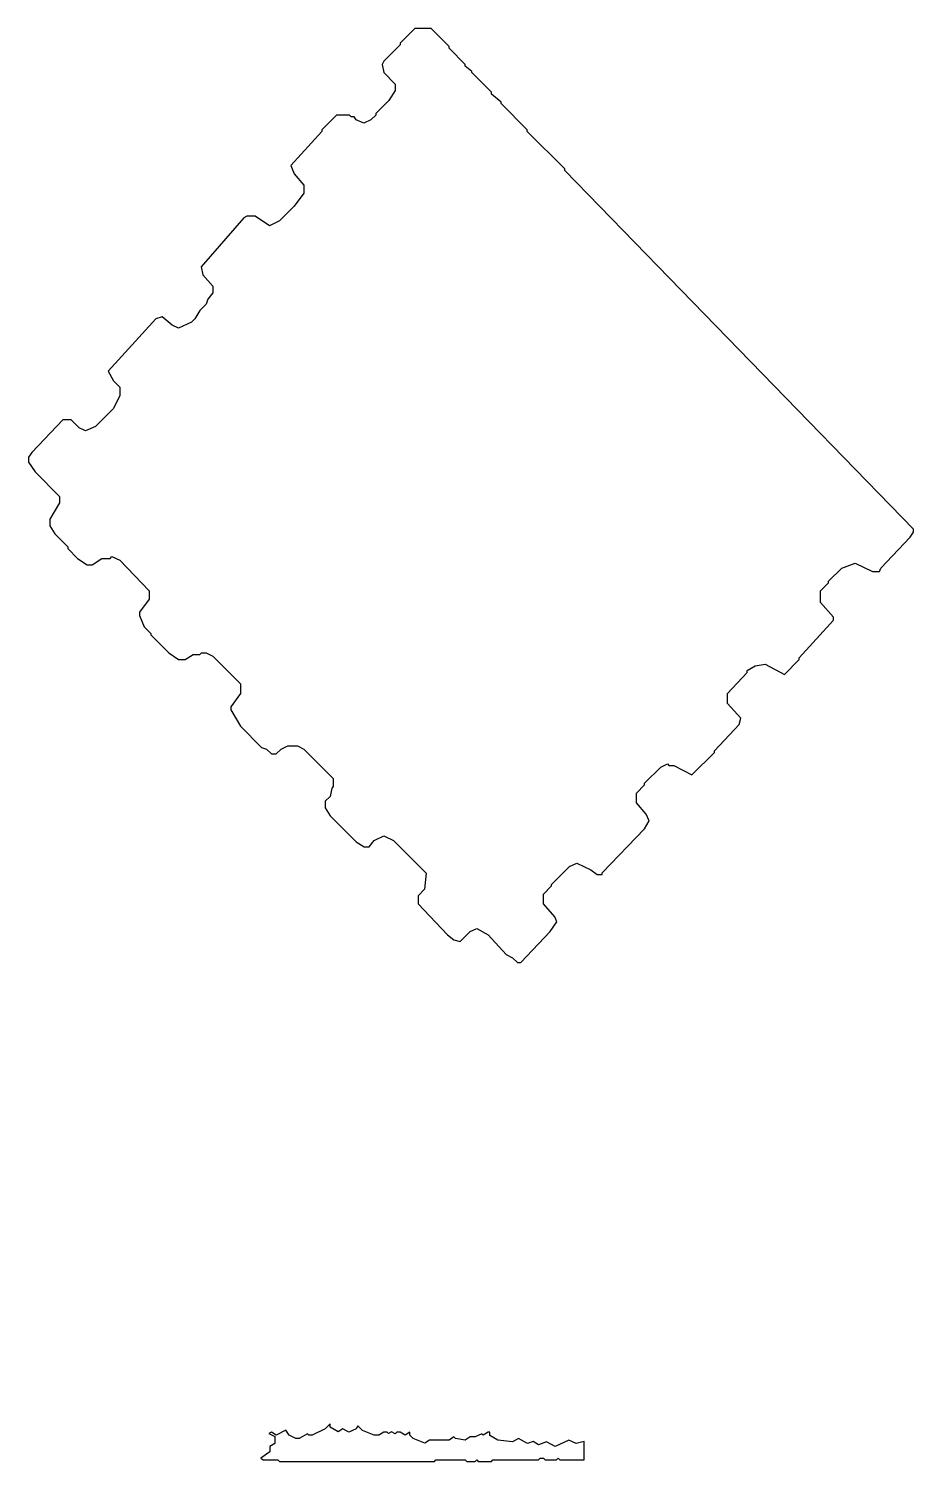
# Model space of a CAD drawing. Header units: millimetres. Extents: x 40 to 175, y 16 to 235.
import ezdxf

# ---------------------------------------------------------------- set-up
doc = ezdxf.new("R2010")
doc.units = ezdxf.units.MM
doc.layers.add('OUTER', color=3, linetype='CONTINUOUS')

msp = doc.modelspace()

# ---------------------------------------------------------------- linework, layer by layer
at = {"layer": 'OUTER'}
for points in [[(98.75, 235.25), (96.5, 233), (96.5, 232.75), (94, 230.25), (93.75, 229.75), (94, 228.5), (95.75, 226.75), (95.75, 225.75), (94.75, 224.25), (92.75, 222.25), (92.75, 222), (92, 221.25), (90.913712, 220.749687), (89.75, 221.25), (89.44954, 221.75), (89, 221.75), (88.75, 222), (86.75, 222), (84.5, 219.75), (84.5, 219.5), (79.713586, 214.241406), (80.25, 213), (81.75, 211.25), (81.75, 210), (80.25, 208), (78, 205.75), (76.441765, 205.019459), (74.25, 206.5), (73, 206.5), (72.5, 206.25), (65.969683, 198.707152), (66.25, 197.5), (67.75, 195.75), (67.75, 194.75), (67, 193.75), (66.75, 193), (65.75, 192), (65, 190.75), (64.5, 190.25), (62.492179, 189.297892), (61.5, 189.75), (59.99552, 191.039385), (59, 190.75), (51.696208, 182.708298), (52.5, 181.25), (53.5, 180.25), (53.5, 179), (52.5, 177), (49.75, 174.25), (48.245041, 173.546426), (47.25, 174), (46, 175.25), (44.743846, 175.25), (40, 170.25), (39.5, 169.5), (39.5, 168.75), (40.5, 167.25), (44.25, 163.5), (44.25, 162.5), (42.75, 160), (42.75, 159), (43.5, 157.75), (45.5, 155.75), (45.5, 155.5), (47, 154), (48.5, 153), (49.25, 153), (50.75, 154), (52, 154), (52.277588, 154.277588), (53.5, 153.75), (58, 149), (58, 147.75), (56.5, 145.75), (56.5, 145.25), (57.25, 143.5), (58.25, 142.5), (58.25, 142.25), (61, 139.5), (62.5, 138.5), (63.5, 138.5), (64.75, 139.25), (65.75, 139.25), (66, 139.5), (66.75, 139.5), (67.75, 139), (72, 134.75), (72, 133.25), (70.5, 131.25), (70.5, 130.75), (72, 128.25), (75.25, 125), (76, 124.75), (76.75, 124), (77.5, 124), (78.25, 124.75), (79.25, 125.25), (80.75, 125.25), (81.75, 124.75), (86.25, 120.25), (86.25, 119), (86, 118.75), (85.75, 117.5), (85, 116.75), (85, 115.75), (85.75, 114.5), (89.75, 110.5), (91, 109.75), (91.743146, 109.75), (92.5, 110.75), (94, 111.451064), (95.5, 110.75), (100.51656, 105.73344), (100.25, 103.25), (99.25, 102.25), (99.25, 101), (103.75, 96.25), (104.75, 95.5), (105.718558, 95.218558), (107.25, 96.75), (108.275756, 97.219307), (110, 96.25), (112.75, 93.25), (113.75, 92.75), (114.5, 92), (115.003282, 92), (119.5, 96.75), (120.520281, 98.27426), (120.25, 99), (118.5, 101), (118.5, 102.5), (119.75, 103.75), (119.75, 104), (122.5, 106.75), (123.592603, 107.253548), (125.75, 106.25), (126.75, 105.5), (127.5, 105.5), (127.5, 105.75), (134, 112.5), (134.71826, 113.726287), (134.25, 114.75), (132.75, 116.5), (132.75, 118), (134, 119.25), (134, 119.5), (136.5, 122), (137.529021, 122.470979), (137.75, 122.25), (138.5, 122.25), (141.279888, 120.779888), (144.75, 124.25), (144.75, 124.5), (148.5, 128.5), (148.788568, 129.492744), (146.75, 131.75), (146.75, 133.25), (149.75, 136.5), (149.75, 136.78052), (151, 137.5), (152.5, 137.75), (155.459805, 136.209805), (157.75, 138.5), (157.75, 138.75), (163, 144.5), (163, 145), (161, 147.25), (161, 149), (162.25, 150.25), (162.25, 150.5), (164.25, 152.5), (166.325533, 153.242253), (169, 152), (170.032876, 152), (170.25, 152.5), (174.75, 157.25), (175.25, 158), (175.25, 158.5), (121.75, 213.5), (121.75, 213.75), (116, 219.5), (116, 219.75), (112, 223.75), (112, 223.964383), (110.5, 225.226029), (110.5, 225.5), (107.5, 228.5), (107.5, 228.655209), (106.5, 229.482712), (106.5, 229.75), (104, 232.25), (104, 232.5), (101.25, 235.25)], [(75.11137, 15.990849), (75.5, 15.75), (77.75, 15.75), (78, 15.5), (101.75, 15.5), (102, 15.75), (106.5, 15.75), (106.75, 15.5), (108, 15.5), (108.25, 15.75), (108.5, 15.5), (110.5, 15.5), (110.75, 15.75), (117.75, 15.75), (118, 16), (118.5, 16), (118.75, 15.75), (120.5, 15.75), (120.75, 16), (121, 15.75), (124.75, 15.75), (124.75, 18.539728), (123.5, 18.25), (122.370971, 18.732114), (120.264373, 17.772598), (118.937053, 18.504175), (117.715318, 18.039672), (116.935414, 18.521679), (116.040675, 18.258101), (114.66854, 19.014378), (113.75, 18.5), (111.5, 18.75), (110.25, 19.46948), (110.25, 20), (110, 20), (109.238729, 19.511271), (109.03033, 19.71967), (108, 19.25), (107.25, 19.25), (106.5, 18.75), (105, 19), (104.761271, 19.238729), (104, 18.75), (101, 18.75), (100.267774, 18.279222), (98.5, 19), (98, 19.5), (98, 19.981763), (97.25, 19.518237), (96.5, 20), (96, 20), (95.717136, 19.717136), (95.172164, 20.008796), (94.728595, 19.771405), (94.5, 20), (94, 20), (93.25, 19.5), (92.5, 19.5), (90.75, 20.25), (90.032869, 20.967131), (89.75, 20.5), (88.652412, 19.993883), (87.727321, 20.467746), (87.010505, 20.02473), (85.75, 20.71948), (85.75, 21.25), (85, 20.5), (83, 19.5), (82.5, 19.5), (82.269675, 19.730325), (81, 19), (80.5, 19), (79.5, 19.5), (78.986495, 20.30136), (77.472706, 19.535106), (76.76268, 19.973926), (76.351733, 19.753994), (77.25, 19.293871), (77.25, 18.231763), (76.5, 17.768237), (76.5, 16.956064)]]:
    msp.add_lwpolyline(points, close=True, dxfattribs=at)

doc.saveas('drawing.dxf')
